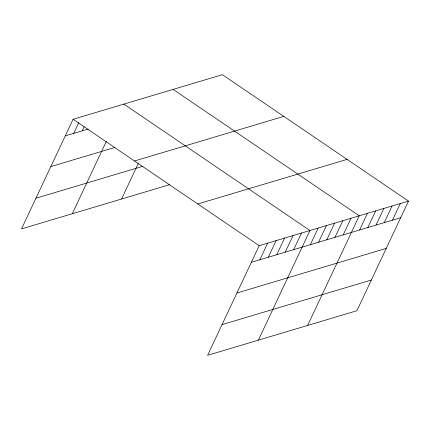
<?xml version="1.0" encoding="UTF-8"?>
<svg xmlns="http://www.w3.org/2000/svg" width="430" height="430" viewBox="0 0 430 430"><rect width="100%" height="100%" fill="white"/><g stroke="black" fill="none" stroke-linecap="round" stroke-linejoin="round"><path stroke-width="0.64" d="M408.5 201.095L259.183 245.686L207.599 355.314L356.911 310.723L408.5 201.095L222.401 74.686L73.089 119.277L21.5 228.905L169.554 184.69M73.729 133.364L78.755 122.684M82.194 130.838L84.146 126.683M72.267 213.748L106.317 141.389M121.54 199.031L138.465 163.061M259.827 259.774L267.648 243.16M268.288 257.248L276.108 240.633M276.748 254.721L284.569 238.107M285.214 252.195L293.029 235.581M293.674 249.663L301.489 233.049M258.365 340.157L309.949 230.523L123.856 104.114M310.347 244.686L318.162 228.072M318.56 242.235L326.375 225.621M326.773 239.779L334.588 223.165M334.981 237.328L342.801 220.714M343.194 234.877L351.014 218.263M307.638 325.44L359.227 215.806L173.129 89.397M359.62 229.969L367.44 213.355M367.833 227.518L375.648 210.904M376.046 225.067L383.861 208.448M384.259 222.611L392.074 205.997M392.472 220.16L400.287 203.546M65.269 135.891L88.236 129.032M50.826 166.587L114.858 147.463M134.499 160.992L283.816 116.401M35.943 198.214L142.932 166.26M197.773 203.971L347.091 159.379M251.367 262.3L400.679 217.709M236.925 292.997L386.237 248.4M222.041 324.623L371.353 280.027M73.089 119.277L259.183 245.686"/></g></svg>
